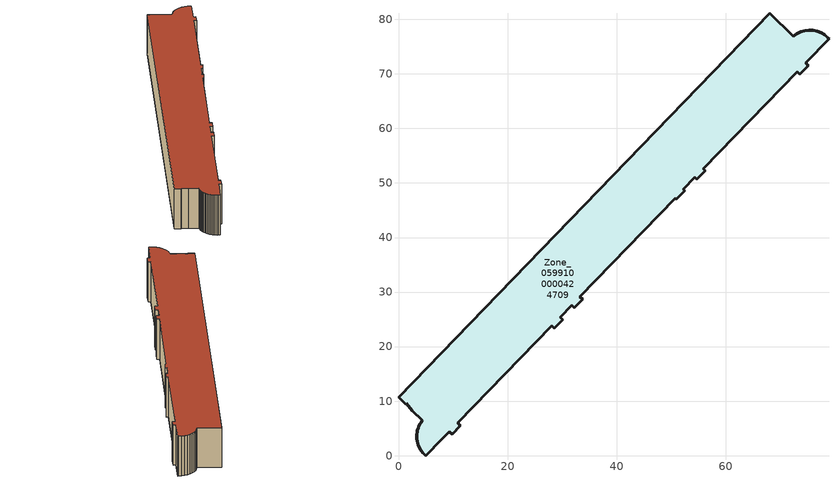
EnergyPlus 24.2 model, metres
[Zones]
Zone_0599100000424709
 floor ground (C_G): 4.37,6.45 2.56,8.21 1.45,9.57 1.29,9.44 0,10.7 68.04,81.1 72.42,76.87 73.03,77.33 73.72,77.69 74.46,77.92 75.23,78.03 76,78.01 76.76,77.85 77.48,77.57 78.14,77.17 78.73,76.67 78.93,76.45 74.63,72.01 75.12,71.53 73.6,69.94 73.1,70.43 55.89,52.61 56.25,52.26 54.68,50.7 54.35,51.02 52.23,48.82 52.51,48.54 50.95,46.99 50.7,47.23 33.27,29.18 33.76,28.71 32.23,27.13 31.74,27.61 29.61,25.4 30.11,24.92 28.58,23.34 28.09,23.82 10.87,5.99 11.36,5.52 9.83,3.94 9.34,4.41 7.97,3 5.04,0 4.74,0.27 4.46,0.55 4.21,0.87 3.99,1.2 3.8,1.55 3.64,1.92 3.51,2.3 3.42,2.69 3.36,3.08 3.33,3.48 3.35,3.89 3.39,4.28 3.47,4.67 3.59,5.06 3.74,5.43 3.92,5.79 4.13,6.13 z0
 wall outside (C_F): 77.48,77.57 76.76,77.85 76,78.01 75.23,78.03 74.46,77.92 73.72,77.69 73.03,77.33 72.42,76.87 68.04,81.1 0,10.7 1.29,9.44 1.45,9.57 2.56,8.21 4.37,6.45 4.13,6.13 3.92,5.79 3.74,5.43 3.59,5.06 3.47,4.67 3.39,4.28 3.35,3.89 3.33,3.48 3.36,3.08 3.42,2.69 3.51,2.3 3.64,1.92 3.8,1.55 3.99,1.2 4.21,0.87 4.46,0.55 4.74,0.27 5.04,0 7.97,3 9.34,4.41 9.83,3.94 11.36,5.52 10.87,5.99 28.09,23.82 28.58,23.34 30.11,24.92 29.61,25.4 31.74,27.61 32.23,27.13 33.76,28.71 33.27,29.18 50.7,47.23 50.95,46.99 52.51,48.54 52.23,48.82 54.35,51.02 54.68,50.7 56.25,52.26 55.89,52.61 73.1,70.43 73.6,69.94 75.12,71.53 74.63,72.01 78.93,76.45 78.73,76.67 78.14,77.17 77.48,77.57 z0:10.76
 roof outside (C_R): 2.56,8.21 4.37,6.45 4.13,6.13 3.92,5.79 3.74,5.43 3.59,5.06 3.47,4.67 3.39,4.28 3.35,3.89 3.33,3.48 3.36,3.08 3.42,2.69 3.51,2.3 3.64,1.92 3.8,1.55 3.99,1.2 4.21,0.87 4.46,0.55 4.74,0.27 5.04,0 7.97,3 9.34,4.41 9.83,3.94 11.36,5.52 10.87,5.99 28.09,23.82 28.58,23.34 30.11,24.92 29.61,25.4 31.74,27.61 32.23,27.13 33.76,28.71 33.27,29.18 50.7,47.23 50.95,46.99 52.51,48.54 52.23,48.82 54.35,51.02 54.68,50.7 56.25,52.26 55.89,52.61 73.1,70.43 73.6,69.94 75.12,71.53 74.63,72.01 78.93,76.45 78.73,76.67 78.14,77.17 77.48,77.57 76.76,77.85 76,78.01 75.23,78.03 74.46,77.92 73.72,77.69 73.03,77.33 72.42,76.87 68.04,81.1 0,10.7 1.29,9.44 1.45,9.57 z10.76
[BUILDING]
Pand.0599100000424709: North Axis=0; Terrain=City; Loads Convergence Tolerance Value=0.04; Temperature Convergence Tolerance Value=0.4; Solar Distribution=FullExterior; Maximum Number of Warmup Days=25; Minimum Number of Warmup Days=1
[Site:Location]
Rotterdam.The.Hague.AP_ZH_NLD Design_Conditions: Latitude=51.96; Longitude=4.45; Time Zone=1; Elevation=-4.5
[SITE:GROUNDTEMPERATURE:BUILDINGSURFACE]
18, 18, 18, 18, 18, 18, 18, 18, 18, 18, 18, 18
[MATERIAL] Thermal Absorptance=0.9; Solar Absorptance=0.7; Visible Absorptance=0.7
Name | Roughness | Thickness | Conductivity | Density | Specific Heat
G.TC.2006-2014 | MediumSmooth | 0.15 | 0.06 | 540 | 1210
F.TC.2006-2014 | Rough | 0.3 | 0.12 | 1920 | 840
R.TC.2006-2014 | MediumRough | 0.2 | 0.08 | 1500 | 1000
[CONSTRUCTION]
C_G: G.TC.2006-2014
C_F: F.TC.2006-2014
C_R: R.TC.2006-2014
[ZONE]
Zone_0599100000424709: Type=1; Multiplier=1; Ceiling Height=Autocalculate; Volume=Autocalculate; Floor Area=autocalculate; Part of Total Floor Area=Yes
[ZONEINFILTRATION:DESIGNFLOWRATE]
Infil_Zone_0599100000424709: Zone or ZoneList or Space or SpaceList=Zone_0599100000424709; Schedule=AlwaysOn; Design Flow Rate Calculation Method=Flow/Area; Flow Rate per Floor Area=0.0015; Constant Term Coefficient=1; Temperature Term Coefficient=0; Velocity Term Coefficient=0; Velocity Squared Term Coefficient=0
[HVACTEMPLATE:ZONE:IDEALLOADSAIRSYSTEM]
Zone_0599100000424709: Maximum Heating Supply Air Temperature=50; Minimum Cooling Supply Air Temperature=13; Maximum Heating Supply Air Humidity Ratio=0.0156; Minimum Cooling Supply Air Humidity Ratio=0.0077; Heating Limit=NoLimit; Cooling Limit=NoLimit; Dehumidification Control Type=ConstantSensibleHeatRatio; Cooling Sensible Heat Ratio=0.7; Dehumidification Setpoint=60; Humidification Control Type=None; Humidification Setpoint=30; Outdoor Air Method=None; Outdoor Air Flow Rate per Person=0.00944; Outdoor Air Flow Rate per Zone Floor Area=0; Outdoor Air Flow Rate per Zone=0; Demand Controlled Ventilation Type=None; Outdoor Air Economizer Type=NoEconomizer; Heat Recovery Type=None; Sensible Heat Recovery Effectiveness=0.7; Latent Heat Recovery Effectiveness=0.65
[ZONECONTROL:THERMOSTAT]
ThermostatControl_Zone_0599100000424709: Zone or ZoneList=Zone_0599100000424709; Control Type Schedule=DualSetpointControlType; Control 1=Thermostat_Zone_0599100000424709; Temperature Difference Between Cutout And Setpoint=0
[THERMOSTATSETPOINT:DUALSETPOINT]
Thermostat_Zone_0599100000424709: Heating Setpoint Temperature Schedule=HeatingSetpoint_Zone_0599100000424709; Cooling Setpoint Temperature Schedule=CoolingSetpoint_Zone_0599100000424709
[SCHEDULE:COMPACT]
HeatingSetpoint_Zone_0599100000424709: Through: 12/31, For: AllDays, Until: 24:00, 21
CoolingSetpoint_Zone_0599100000424709: Through: 12/31, For: AllDays, Until: 24:00, 24
DualSetpointControlType: Through: 12/31, For: AllDays, Until: 24:00, 4
AlwaysOn: Through: 12/31, For: AllDays, Until: 24:00, 1
